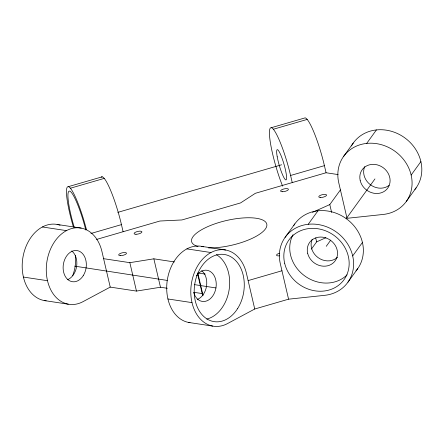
<?xml version="1.0" encoding="UTF-8"?>
<svg xmlns="http://www.w3.org/2000/svg" width="444" height="444" viewBox="0 0 444 444"><rect width="100%" height="100%" fill="white"/><g stroke="black" fill="none" stroke-linecap="round" stroke-linejoin="round"><path stroke-width="0.67" d="M285.059 237.412L294.799 223.931M343.517 156.532L353.258 143.051M362.437 242.457L352.691 255.938A38.595 34.138 35.9 0 1 324.764 295.321L288.567 299.184L280.303 263.658A38.595 34.138 35.9 0 1 308.23 224.276L317.971 210.795M420.895 161.583L411.15 175.058A38.595 34.138 35.9 0 1 383.222 214.446L347.025 218.304L338.761 182.784A38.595 34.138 35.9 0 1 366.689 143.401L376.429 129.92M312.487 212.343L329.798 204.573L340.415 189.888M311.405 249.101L316.628 241.875L325.902 237.712M326.24 246.32L330.708 240.143M346.131 218.798L374.952 178.921M347.935 282.19L357.681 268.709M406.393 201.31L416.139 187.829M167.316 288.278L160.473 287.246L136.463 291.081L110.229 287.101L82.995 301.67A38.595 28.183 -81.4 0 1 47.497 280.719L23.41 277.067M288.567 299.184L254.739 309.013L227.506 323.582A38.595 28.183 -81.4 0 1 192.008 302.625L167.921 298.973M68.348 186.658L102.175 176.829M271.317 127.689L305.15 117.86A38.595 5.955 73.8 0 1 324.414 165.651L326.068 172.755L338.112 174.581M70.391 188.223L104.218 178.394M273.36 129.248L307.187 119.419M117.81 212.365L281.624 164.774M90.937 233.489L121.445 224.62L123.099 231.724M282.6 186.13A38.595 5.955 73.8 0 1 270.268 128.144A38.595 5.955 73.8 0 1 290.587 175.48L324.414 165.651M96.57 239.433L159.951 221.018L181.962 219.952L240.554 202.925L255.394 193.29L326.068 172.755M248.124 280.591L281.957 270.768M103.613 258.686L129.853 262.665L153.863 258.824L174.381 261.938M57.098 224.448L81.185 228.099M201.615 246.359L225.696 250.011M42.38 226.973L66.461 230.625A38.595 28.183 -81.4 0 1 101.959 251.582L110.229 287.101M186.891 248.884L210.972 252.536A38.595 28.183 -81.4 0 1 246.47 273.487L254.739 309.013M198.479 273.066L205.206 274.087M193.984 292.324L202.192 293.567L202.747 295.521M44.189 300.544L68.271 304.196M188.7 322.455L212.781 326.107M74.731 266.15L167.277 280.43M194.694 284.665L215.951 287.945M329.798 204.573L331.646 212.498M315.706 237.912L316.628 241.875M290.587 175.48L292.241 182.584M197.802 272.966L203.036 295.438M197.73 274.403L202.192 293.567M153.863 258.824L160.473 287.246M129.853 262.665L136.463 291.081M201.665 270.662A15.745 11.5 -81.4 0 1 206.527 286.097A15.745 11.5 -81.4 0 1 197.352 299.439M366.689 143.401A38.595 34.138 35.9 0 1 411.15 175.058M351.437 145.959A38.595 34.138 35.9 0 1 403.807 137.146A38.595 34.138 35.9 0 1 414.896 189.46M73.438 227.123A38.595 5.955 73.8 0 1 68.376 186.663A38.595 5.955 73.8 0 1 86.463 229.72M196.514 275.735A15.745 11.5 -81.4 0 1 214.025 275.469A15.745 11.5 -81.4 0 1 210.04 298.962A15.745 11.5 -81.4 0 1 193.684 292.407M101.204 177.195A38.595 5.955 73.8 0 1 121.445 224.62M190.015 322.655A38.595 28.183 -81.4 0 1 167.516 278.81A38.595 28.183 -81.4 0 1 203.568 246.82M192.008 302.625A38.595 28.183 -81.4 0 1 210.972 252.536M46.17 300.816A38.595 28.183 -81.4 0 1 23.055 256.632A38.595 28.183 -81.4 0 1 60.079 225.236M47.497 280.719A38.595 28.183 -81.4 0 1 66.461 230.625M308.23 224.276A38.595 34.138 35.9 0 1 352.691 255.938M293.673 225.646A38.595 34.138 35.9 0 1 346.303 218.698A38.595 34.138 35.9 0 1 355.994 270.873M198.068 246.581A38.595 12.632 -13.1 0 1 221.423 221.8A38.595 12.632 -13.1 0 1 266.239 227.578A38.595 12.632 -13.1 0 1 208.586 247.935M75.53 255.533A33.966 24.803 -81.4 0 1 72.733 275.535M74.248 227.328A33.966 5.245 73.8 0 1 69.647 191.12A33.966 5.245 73.8 0 1 85.775 229.981M279.387 255.833A4.013 1.315 -13.1 0 1 276.562 255.095A4.013 1.315 -13.1 0 1 279.548 253.202M337.473 257.292A15.745 13.931 35.9 0 1 318.182 257.681A15.745 13.931 35.9 0 1 312.204 239.299M389.094 185.376A15.745 13.931 35.9 0 1 370.185 184.565A15.745 13.931 35.9 0 1 364.757 166.594M71.756 250.971A15.745 11.5 -81.4 0 1 76.618 266.4A15.745 11.5 -81.4 0 1 67.438 279.748M216.439 254.673A33.966 24.803 -81.4 0 1 229.171 289.499A33.966 24.803 -81.4 0 1 206.765 319.086M347.103 274.83A33.966 30.042 35.9 0 1 304.423 275.696A33.966 30.042 35.9 0 1 293.012 234.71M277.217 156.804A15.745 2.431 73.8 0 0 285.831 179.903A15.745 2.431 73.8 0 0 281.823 157.614A15.745 2.431 73.8 0 0 277.217 156.804M120.54 255.65A4.013 1.315 -13.1 0 0 126.496 253.302A4.013 1.315 -13.1 0 0 120.69 253.291A4.013 1.315 -13.1 0 0 120.54 255.65M135.981 234.288A4.013 1.315 -13.1 0 0 141.936 231.935A4.013 1.315 -13.1 0 0 136.13 231.929A4.013 1.315 -13.1 0 0 135.981 234.288M282.462 191.73A4.013 1.315 -13.1 0 0 288.417 189.377A4.013 1.315 -13.1 0 0 282.612 189.372A4.013 1.315 -13.1 0 0 282.462 191.73M237.523 308.719A33.966 24.803 -81.4 0 0 224.925 254.573A33.966 24.803 -81.4 0 0 195.277 300.877A33.966 24.803 -81.4 0 0 237.523 308.719M284.643 263.198A33.966 30.042 35.9 0 0 338.722 285.176A33.966 30.042 35.9 0 0 326.124 231.03A33.966 30.042 35.9 0 0 284.643 263.198M320.635 197.513A4.013 1.315 -13.1 0 0 326.59 195.166A4.013 1.315 -13.1 0 0 320.784 195.155A4.013 1.315 -13.1 0 0 320.635 197.513M83.206 275.73A15.745 11.5 -81.4 0 0 77.361 250.627A15.745 11.5 -81.4 0 0 63.62 272.094A15.745 11.5 -81.4 0 0 83.206 275.73M360.189 180.497A15.745 13.931 35.9 0 0 385.259 190.687A15.745 13.931 35.9 0 0 379.42 165.584A15.745 13.931 35.9 0 0 360.189 180.497M307.637 253.202A15.745 13.931 35.9 0 0 332.706 263.392A15.745 13.931 35.9 0 0 326.867 238.289A15.745 13.931 35.9 0 0 307.637 253.202"/></g></svg>
